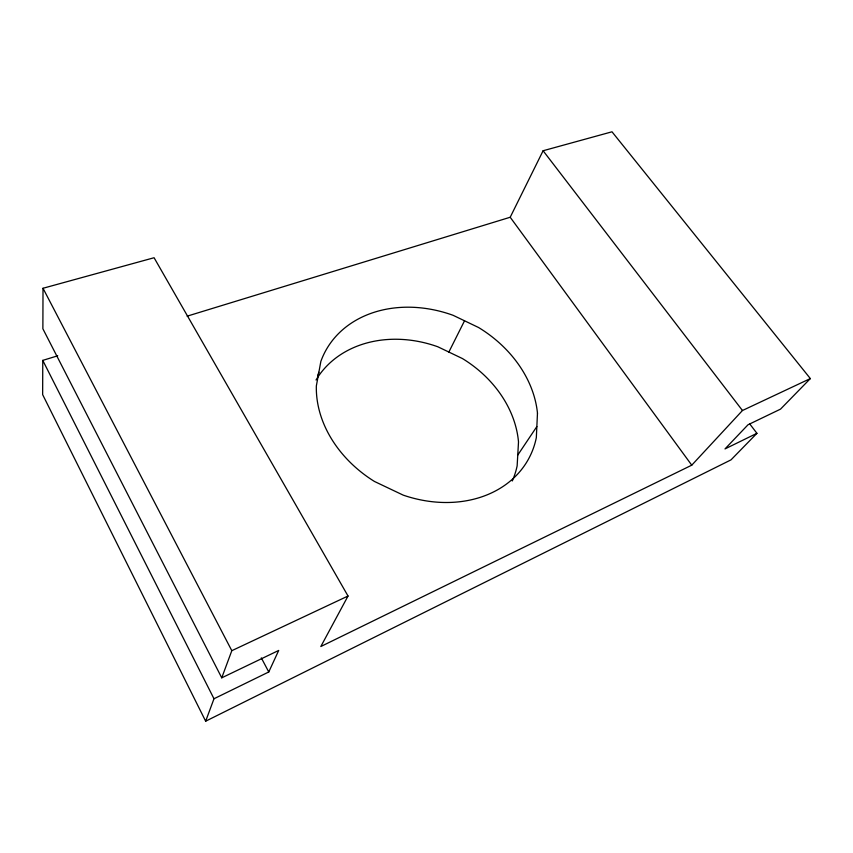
<?xml version="1.0" encoding="UTF-8"?>
<svg xmlns="http://www.w3.org/2000/svg" width="853" height="853" viewBox="0 0 853 853"><rect width="100%" height="100%" fill="white"/><g stroke="black" fill="none" stroke-linecap="round" stroke-linejoin="round"><path stroke-width="1.28" d="M57.727 355.797L42.767 360.382L42.65 394.64L205.658 721.201L731.021 459.852L756.931 433.313L749.659 423.824M187.116 316.175L510.201 217.248L543.105 150.746L611.996 131.799L810.35 378.572L742.462 410.506L691.762 465.173L320.824 646.521L348.024 596.023L154.084 257.734L43.013 288.271L42.874 328.778L221.748 677.826L278.707 650.444L268.77 671.972L213.986 698.756L205.658 721.201M317.583 375.938L318.851 372.292M221.748 677.826L231.813 650.69L348.024 596.023M448.859 352.054L464.533 320.781M517.76 455.075L536.846 426.585M810.35 378.572L780.527 409.131L748.006 424.773L724.997 448.923L756.931 433.313M543.105 150.746L742.462 410.506M510.201 217.248L691.762 465.173M261.306 657.876L268.77 671.972M43.013 288.271L231.813 650.69M42.767 360.382L213.986 698.756M316.036 379.99A110.495 90.983 26.9 0 1 437.856 346.787L462.422 358.548A110.495 90.983 26.9 0 1 518.507 441.95L517.142 465.866A110.495 90.983 26.9 0 1 512.29 480.953M537.475 413.172L536.334 437.621A114.995 92.678 26.9 0 1 403.192 495.124L374.424 481.444A114.995 92.678 26.9 0 1 316.346 385.929L320.856 361.416A114.995 92.678 26.9 0 1 453.114 315.311L478.608 327.531A114.995 92.678 26.9 0 1 537.475 413.172"/></g></svg>
